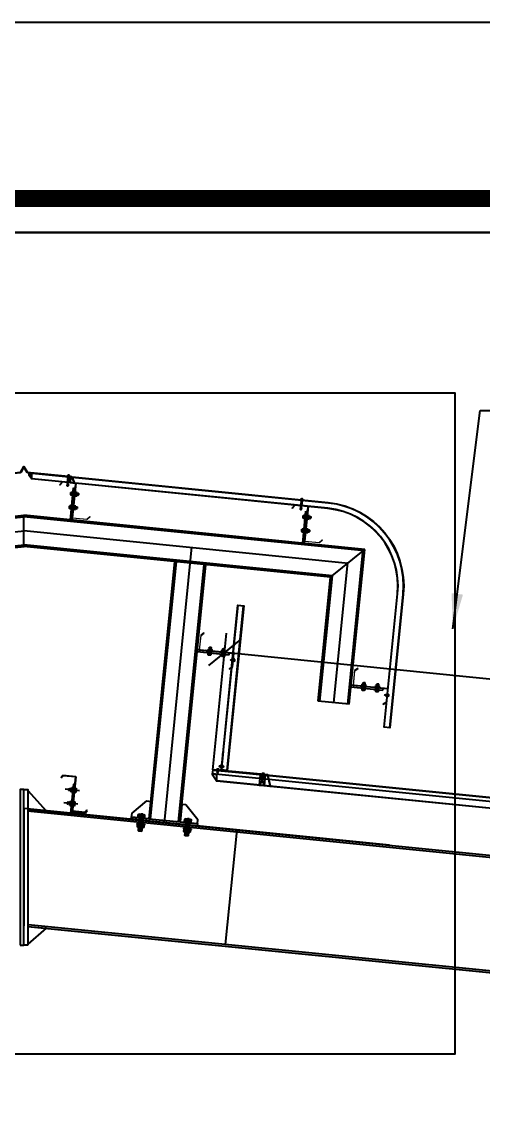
# Model space of a CAD drawing. Header units: inches. Extents: x 315041 to 662841, y -45540 to -35018.
# Drawn here: x 335252.3 to 335276, y -35688.8 to -35632.2 of the extents above; entities that cross this region are included whole.
import ezdxf

# ---------------------------------------------------------------- set-up
doc = ezdxf.new("R2010")
doc.units = ezdxf.units.IN
doc.header["$MEASUREMENT"] = 0
doc.linetypes.add('CENTER2', pattern=[28.575, 19.05, -3.175, 3.175, -3.175])
doc.linetypes.add('ketcau-1', pattern=[2, 1, 1])
for name, color, linetype in [('2', 2, 'Continuous'), ('251', 251, 'Continuous'), ('2NET-VE', 8, 'Continuous'), ('3', 3, 'Continuous'), ('5', 5, 'Continuous'), ('7', 7, 'Continuous'), ('8', 8, 'Continuous'), ('BAO KHUNG', 31, 'Continuous'), ('flashing', 6, 'Continuous'), ('GIANG', 1, 'Continuous'), ('ketcau-8', 8, 'Continuous'), ('ROOFING', 4, 'Continuous'), ('STRUCTURE', 1, 'Continuous')]:
    doc.layers.add(name, color=color, linetype=linetype)
doc.layers.add('XG', color=128, linetype='Continuous', lineweight=13)
doc.styles.add('ST1', font='times.ttf', dxfattribs={"width": 0.7})
doc.styles.add('ST1H', font='vnshxh.shx', dxfattribs={"width": 0.7})
doc.dimstyles.new('100', dxfattribs={"dimtxt": 3, "dimasz": 1.5, "dimexe": 1, "dimexo": 0, "dimgap": 1, "dimtad": 1, "dimdec": 0, "dimlfac": 100, "dimzin": 0, "dimdsep": 46, "dimtxsty": 'ST1', "dimblk": 'OBLIQUE', "dimcen": 1, "dimdle": 1, "dimclrd": 8, "dimclre": 8, "dimclrt": 3, "dimadec": 0, "dimazin": 0, "dimtfac": 1, "dimtdec": 0, "dimtix": 1, "dimtmove": 1, "dimatfit": 3, "dimfxl": 0, "dimtfill": 1, "dimtolj": 1, "dimtzin": 0, "dimlwd": -1, "dimlwe": -1, "dimarcsym": 1})
doc.dimstyles.new('3', dxfattribs={"dimtxt": 3.5, "dimasz": 1.8, "dimexe": 1, "dimexo": 0, "dimgap": 1, "dimtad": 1, "dimdec": 0, "dimlfac": 3, "dimzin": 0, "dimdsep": 46, "dimtxsty": 'ST1H', "dimblk": 'OBLIQUE', "dimcen": 1, "dimdle": 1, "dimclrd": 8, "dimclre": 8, "dimclrt": 3, "dimadec": 0, "dimazin": 0, "dimtfac": 1, "dimtdec": 0, "dimtix": 1, "dimtofl": 0, "dimtmove": 1, "dimatfit": 3, "dimfxl": 0.18, "dimtolj": 1, "dimtzin": 0, "dimlwd": -1, "dimlwe": -1, "dimarcsym": 1})

# ---------------------------------------------------------------- blocks, each defined once
blk = doc.blocks.new('A$C75D82031')
at = {"layer": '2', "color": 157, "linetype": 'Continuous'}
blk.add_lwpolyline([(0, 420), (594, 420), (594, 0), (0, 0)], close=True, dxfattribs=at)
at = {"layer": '7', "color": 147, "linetype": 'Continuous'}
blk.add_lwpolyline([(12.331, 57.61), (581.669, 57.61), (581.669, 409.19), (12.331, 409.19)], close=True, dxfattribs=at)
at = {"layer": 'BAO KHUNG', "color": 167, "linetype": 'Continuous', "const_width": 0.871}
blk.add_lwpolyline([(10.588, 9.067), (583.412, 9.067), (583.412, 410.933), (10.588, 410.933)], close=True, dxfattribs=at)
blk = doc.blocks.new('bl1')
at = {"layer": '8', "linetype": 'ketcau-1'}
for p, q in [((68, 400), (-100, 352)), ((100, 361), (-100, 304)), ((100, 313), (-100, 257)), ((-79, 226), (-79, 50)), ((79, 226), (79, 50))]:
    blk.add_line(p, q, dxfattribs=at)
for points in [[(-250, 0), (250, 0), (250, 50), (-250, 50)], [(-100, 250), (100, 250), (100, 400), (-100, 400)]]:
    blk.add_lwpolyline(points, close=True, dxfattribs=at)
blk.add_lwpolyline([(-200, 226, -0.4036469), (-79, 226, -0.3083553), (79, 226, -0.4058199), (200, 226, -2.464147)], format="xyb", dxfattribs=at)
for points in [[(-200, 226), (-200, 50), (200, 50), (200, 226)], [(145, 250), (-143, 250)]]:
    blk.add_lwpolyline(points, dxfattribs=at)
blk = doc.blocks.new('bl2')
at = {"layer": '8', "linetype": 'ketcau-1'}
for p, q in [((-79, 226), (-79, 50)), ((79, 226), (79, 50))]:
    blk.add_line(p, q, dxfattribs=at)
blk.add_lwpolyline([(-250, 0), (250, 0), (250, 50), (-250, 50)], close=True, dxfattribs=at)
blk.add_lwpolyline([(-200, 226, -0.4036469), (-79, 226, -0.3083553), (79, 226, -0.4058199), (200, 226, -2.464147)], format="xyb", dxfattribs=at)
for points in [[(-200, 226), (-200, 50), (200, 50), (200, 226)], [(145, 250), (-143, 250)]]:
    blk.add_lwpolyline(points, dxfattribs=at)
blk = doc.blocks.new('bllkm24')
at = {"layer": '251', "linetype": 'Continuous'}
h = blk.add_hatch(color=256, dxfattribs=at)
h.paths.add_polyline_path([(0.03, 0.063, -0.240581), (0.05, 0.074), (0.011, 0.074, -0.240581)])
h.paths.add_polyline_path([(-0.05, 0.074, -0.240581), (-0.03, 0.063, -0.240581), (-0.011, 0.074)])
h = blk.add_hatch(color=256, dxfattribs=at)
h.paths.add_polyline_path([(-0.035, -0.189, -0.192582), (-0.052, -0.196), (-0.017, -0.196, -0.192582)])
h.paths.add_polyline_path([(-0.017, -0.136), (-0.052, -0.136, -0.192582), (-0.035, -0.143, -0.192582)])
h.paths.add_polyline_path([(0.017, -0.136, -0.192582), (0.035, -0.143, -0.192582), (0.052, -0.136)])
h.paths.add_polyline_path([(0.035, -0.189, -0.192582), (0.017, -0.196), (0.052, -0.196, -0.192582)])
blk.add_line((0.03, 0.014), (0.03, 0.064), dxfattribs=at)
at = {"layer": '5', "linetype": 'Continuous', "ltscale": 0.2}
blk.add_line((0, 0.101), (0, -0.283), dxfattribs=at)
at = {"layer": '8', "linetype": 'Continuous'}
for p, q in [((-0.08, 0.014), (0.08, 0.014)), ((-0.08, 0.014), (-0.08, 0)), ((-0.08, 0), (0.08, 0)), ((-0.069, 0.014), (-0.069, 0.064)), ((-0.05, 0.074), (0.05, 0.074)), ((-0.04, -0.122), (-0.04, 0)), ((-0.03, 0.014), (-0.03, 0.064)), ((0.04, -0.122), (0.04, 0)), ((0.069, 0.014), (0.069, 0.064)), ((0.08, 0.014), (0.08, 0)), ((-0.08, -0.122), (0.08, -0.122)), ((-0.08, -0.122), (-0.08, -0.136)), ((-0.08, -0.136), (0.08, -0.136)), ((-0.069, -0.143), (-0.069, -0.189)), ((0.052, -0.196), (-0.052, -0.196)), ((0.049, -0.136), (-0.049, -0.136)), ((-0.04, -0.209), (-0.04, -0.196)), ((-0.032, -0.216), (-0.04, -0.209)), ((-0.035, -0.143), (-0.035, -0.189)), ((-0.035, -0.143), (-0.035, -0.189)), ((0.04, -0.205), (-0.02, -0.205)), ((-0.02, -0.205), (0.032, -0.21)), ((0.032, -0.21), (0.04, -0.205)), ((0.04, -0.217), (0.032, -0.21)), ((0.032, -0.222), (0.04, -0.217)), ((0.035, -0.143), (0.035, -0.189)), ((0.04, -0.205), (0.04, -0.196)), ((0.069, -0.143), (0.069, -0.189)), ((0.08, -0.122), (0.08, -0.136)), ((-0.04, -0.257), (-0.032, -0.252)), ((-0.032, -0.264), (-0.04, -0.257)), ((-0.032, -0.264), (0, -0.266)), ((-0.032, -0.264), (-0.032, -0.268)), ((0.032, -0.268), (-0.032, -0.268)), ((0, -0.268), (0, -0.266)), ((0, -0.266), (0, -0.268)), ((0.036, -0.262), (0.032, -0.258)), ((0.032, -0.268), (0.036, -0.262))]:
    blk.add_line(p, q, dxfattribs=at)
for points in [[(-0.032, -0.228), (-0.04, -0.221), (-0.032, -0.216), (0.032, -0.222), (0.04, -0.229), (0.032, -0.234)], [(-0.032, -0.24), (-0.04, -0.233), (-0.032, -0.228), (0.032, -0.234), (0.04, -0.241), (0.032, -0.246)], [(-0.032, -0.252), (-0.04, -0.245), (-0.032, -0.24), (0.032, -0.246), (0.04, -0.253), (0.032, -0.258)]]:
    blk.add_lwpolyline(points, close=True, dxfattribs=at)
for centre, radius, start, end in [((-0.05, 0.049), 0.0243, 35.0994, 142.2338), ((-0.01, 0.049), 0.0243, 89.2082, 144.9006), ((0.01, 0.049), 0.0243, 35.0994, 90.7918), ((0.05, 0.049), 0.0243, 37.7662, 144.9006), ((-0.052, -0.161), 0.0251, 46.3972, 133.6028), ((-0.052, -0.171), 0.0251, 226.3972, 313.6028), ((-0.017, -0.161), 0.0251, 90, 133.6028), ((-0.017, -0.171), 0.0251, 226.3972, 270), ((0.017, -0.161), 0.0251, 46.3972, 90), ((0.017, -0.171), 0.0251, 270, 313.6028), ((0.052, -0.161), 0.0251, 46.3972, 133.6028), ((0.052, -0.171), 0.0251, 226.3972, 313.6028)]:
    blk.add_arc(centre, radius, start, end, dxfattribs=at)
blk = doc.blocks.new('*U235')
at = {"layer": '2NET-VE', "ltscale": 0.5}
for p, q in [((0, 8.3), (9.5, 8.3)), ((22.9, 7.4), (22.9, 7.4)), ((0, -8.3), (9.5, -8.3)), ((22.9, -7.4), (22.9, -7.4))]:
    blk.add_line(p, q, dxfattribs=at)
at = {"layer": '7', "linetype": 'Continuous'}
for p, q in [((21.9, 6.4), (23.1, 7.7)), ((22.3, -6.4), (23.8, 6.4)), ((23.1, 7.7), (23.8, 6.4)), ((23.8, 6.4), (25.1, 7.7)), ((24.3, -6.4), (25.8, 6.4)), ((25.1, 7.7), (25.8, 6.4)), ((25.8, 6.4), (27, 7.7)), ((26.2, -6.4), (27.7, 6.4)), ((27, 7.7), (27.7, 6.4)), ((27.7, 6.4), (28.9, 7.7)), ((28.1, -6.4), (29.6, 6.4)), ((28.9, 7.7), (29.6, 6.4)), ((29.6, 6.4), (30.9, 7.7)), ((30.1, -6.4), (31.6, 6.4)), ((30.1, -6.4), (31.6, 6.4)), ((30.9, 7.7), (31.6, 6.4)), ((31.6, 6.4), (32.8, 7.7)), ((32, -6.4), (33.5, 6.4)), ((32.8, 7.7), (33.5, 6.4)), ((33.5, 6.4), (34.7, 7.7)), ((33.9, -6.4), (35.4, 6.4)), ((33.9, -6.4), (35.4, 6.4)), ((33.9, -6.4), (35.4, 6.4)), ((34.7, 7.7), (35.4, 6.4)), ((35.4, 6.4), (36.7, 7.7)), ((35.9, -6.4), (37.4, 6.4)), ((36.7, 7.7), (37.4, 6.4)), ((41.9, 6.4), (37.4, 6.4)), ((41.9, 6.4), (41.9, -6.4)), ((22.1, -6.4), (21.7, -6.4)), ((22.3, -6.4), (21.9, -6.4)), ((22.3, -6.4), (23.1, -7.7)), ((23.1, -7.7), (24.3, -6.4)), ((24.3, -6.4), (25, -7.7)), ((25, -7.7), (26.2, -6.4)), ((26.2, -6.4), (26.9, -7.7)), ((26.9, -7.7), (28.1, -6.4)), ((28.1, -6.4), (28.9, -7.7)), ((28.9, -7.7), (30.1, -6.4)), ((30.1, -6.4), (30.8, -7.7)), ((30.8, -7.7), (32, -6.4)), ((32, -6.4), (32.7, -7.7)), ((32.7, -7.7), (33.9, -6.4)), ((33.9, -6.4), (34.7, -7.7)), ((34.7, -7.7), (35.9, -6.4)), ((35.9, -6.4), (41.9, -6.4))]:
    blk.add_line(p, q, dxfattribs=at)
at = {"layer": '8', "linetype": 'Continuous'}
for p, q in [((-10.2, 8.8), (-10.2, 11.9)), ((-10.2, -11.9), (-10.2, 11.9)), ((-0.9, 14.9), (-9.3, 14.9)), ((-1.4, 8.8), (-8.9, 8.8)), ((0, 8.8), (0, 11.9)), ((0, -11.9), (0, 11.9)), ((9.5, -17.6), (9.5, 17.6)), ((9.5, 17.6), (11.4, 17.6)), ((11.4, -17.6), (11.4, 17.6)), ((11.4, 8.8), (11.4, 11.9)), ((11.4, -11.9), (11.4, 11.9)), ((12.3, 14.9), (20.7, 14.9)), ((12.8, 8.8), (20.3, 8.8)), ((21.7, 8.8), (21.7, 11.9)), ((21.7, -11.9), (21.7, 11.9)), ((-10.2, -8.8), (-10.2, -11.9)), ((-9.3, -14.9), (-0.9, -14.9)), ((-1.4, -8.8), (-8.9, -8.8)), ((0, -8.8), (0, -11.9)), ((9.5, -17.6), (11.4, -17.6)), ((11.4, -8.8), (11.4, -11.9)), ((20.7, -14.9), (12.3, -14.9)), ((12.8, -8.8), (20.3, -8.8)), ((21.7, -8.8), (21.7, -11.9))]:
    blk.add_line(p, q, dxfattribs=at)
at = {"layer": '8', "ltscale": 10}
blk.add_line((-32.8, 0), (65.5, 0), dxfattribs=at)
at = {"layer": '8', "linetype": 'Continuous'}
for centre, radius, start, end in [((-4.7, 11.9), 5.58, 146.602, 180), ((-6.1, 11.9), 4.1, 180, 228.54763), ((-6.1, 5.7), 4.1, 131.45237, 180), ((-4.1, 11.9), 4.1, 311.45237, 0), ((-4.1, 5.7), 4.1, 0, 48.54763), ((-5.6, 11.9), 5.58, 0, 33.398), ((17, 11.9), 5.58, 146.602, 180), ((15.5, 11.9), 4.1, 180, 228.54763), ((15.5, 5.7), 4.1, 131.45237, 180), ((17.6, 11.9), 4.1, 311.45237, 0), ((17.6, 5.7), 4.1, 0, 48.54763), ((16.1, 11.9), 5.58, 0, 33.398), ((-6.1, -5.7), 4.1, 180, 228.54763), ((-6.1, -11.9), 4.1, 131.45237, 180), ((-4.7, -11.9), 5.58, 180, 213.398), ((-4.1, -5.7), 4.1, 311.45237, 0), ((-4.1, -11.9), 4.1, 0, 48.54763), ((-5.6, -11.9), 5.58, 326.602, 0), ((15.5, -5.7), 4.1, 180, 228.54763), ((15.5, -11.9), 4.1, 131.45237, 180), ((17, -11.9), 5.58, 180, 213.398), ((17.6, -5.7), 4.1, 311.45237, 0), ((17.6, -11.9), 4.1, 0, 48.54763), ((16.1, -11.9), 5.58, 326.602, 0)]:
    blk.add_arc(centre, radius, start, end, dxfattribs=at)
blk = doc.blocks.new('*U234')
at = {"layer": '2NET-VE', "ltscale": 0.5}
for p, q in [((0, 8.3), (9.5, 8.3)), ((22.9, 7.4), (22.9, 7.4)), ((0, -8.3), (9.5, -8.3)), ((22.9, -7.4), (22.9, -7.4))]:
    blk.add_line(p, q, dxfattribs=at)
at = {"layer": '7', "linetype": 'Continuous'}
for p, q in [((21.9, 6.4), (23.1, 7.7)), ((22.3, -6.4), (23.8, 6.4)), ((23.1, 7.7), (23.8, 6.4)), ((23.8, 6.4), (25.1, 7.7)), ((24.3, -6.4), (25.8, 6.4)), ((25.1, 7.7), (25.8, 6.4)), ((25.8, 6.4), (27, 7.7)), ((26.2, -6.4), (27.7, 6.4)), ((27, 7.7), (27.7, 6.4)), ((27.7, 6.4), (28.9, 7.7)), ((28.1, -6.4), (29.6, 6.4)), ((28.9, 7.7), (29.6, 6.4)), ((29.6, 6.4), (30.9, 7.7)), ((30.1, -6.4), (31.6, 6.4)), ((30.1, -6.4), (31.6, 6.4)), ((30.9, 7.7), (31.6, 6.4)), ((31.6, 6.4), (32.8, 7.7)), ((32, -6.4), (33.5, 6.4)), ((32.8, 7.7), (33.5, 6.4)), ((33.5, 6.4), (34.7, 7.7)), ((33.9, -6.4), (35.4, 6.4)), ((33.9, -6.4), (35.4, 6.4)), ((33.9, -6.4), (35.4, 6.4)), ((34.7, 7.7), (35.4, 6.4)), ((35.4, 6.4), (36.7, 7.7)), ((35.9, -6.4), (37.4, 6.4)), ((36.7, 7.7), (37.4, 6.4)), ((41.9, 6.4), (37.4, 6.4)), ((41.9, 6.4), (41.9, -6.4)), ((22.1, -6.4), (21.7, -6.4)), ((22.3, -6.4), (21.9, -6.4)), ((22.3, -6.4), (23.1, -7.7)), ((23.1, -7.7), (24.3, -6.4)), ((24.3, -6.4), (25, -7.7)), ((25, -7.7), (26.2, -6.4)), ((26.2, -6.4), (26.9, -7.7)), ((26.9, -7.7), (28.1, -6.4)), ((28.1, -6.4), (28.9, -7.7)), ((28.9, -7.7), (30.1, -6.4)), ((30.1, -6.4), (30.8, -7.7)), ((30.8, -7.7), (32, -6.4)), ((32, -6.4), (32.7, -7.7)), ((32.7, -7.7), (33.9, -6.4)), ((33.9, -6.4), (34.7, -7.7)), ((34.7, -7.7), (35.9, -6.4)), ((35.9, -6.4), (41.9, -6.4))]:
    blk.add_line(p, q, dxfattribs=at)
at = {"layer": '8', "linetype": 'Continuous'}
for p, q in [((-10.2, 8.8), (-10.2, 11.9)), ((-10.2, -11.9), (-10.2, 11.9)), ((-0.9, 14.9), (-9.3, 14.9)), ((-1.4, 8.8), (-8.9, 8.8)), ((0, 8.8), (0, 11.9)), ((0, -11.9), (0, 11.9)), ((9.5, -17.6), (9.5, 17.6)), ((9.5, 17.6), (11.4, 17.6)), ((11.4, -17.6), (11.4, 17.6)), ((11.4, 8.8), (11.4, 11.9)), ((11.4, -11.9), (11.4, 11.9)), ((12.3, 14.9), (20.7, 14.9)), ((12.8, 8.8), (20.3, 8.8)), ((21.7, 8.8), (21.7, 11.9)), ((21.7, -11.9), (21.7, 11.9)), ((-10.2, -8.8), (-10.2, -11.9)), ((-9.3, -14.9), (-0.9, -14.9)), ((-1.4, -8.8), (-8.9, -8.8)), ((0, -8.8), (0, -11.9)), ((9.5, -17.6), (11.4, -17.6)), ((11.4, -8.8), (11.4, -11.9)), ((20.7, -14.9), (12.3, -14.9)), ((12.8, -8.8), (20.3, -8.8)), ((21.7, -8.8), (21.7, -11.9))]:
    blk.add_line(p, q, dxfattribs=at)
at = {"layer": '8', "ltscale": 10}
blk.add_line((-32.8, 0), (65.5, 0), dxfattribs=at)
at = {"layer": '8', "linetype": 'Continuous'}
for centre, radius, start, end in [((-4.7, 11.9), 5.58, 146.602, 180), ((-6.1, 11.9), 4.1, 180, 228.54763), ((-6.1, 5.7), 4.1, 131.45237, 180), ((-4.1, 11.9), 4.1, 311.45237, 0), ((-4.1, 5.7), 4.1, 0, 48.54763), ((-5.6, 11.9), 5.58, 0, 33.398), ((17, 11.9), 5.58, 146.602, 180), ((15.5, 11.9), 4.1, 180, 228.54763), ((15.5, 5.7), 4.1, 131.45237, 180), ((17.6, 11.9), 4.1, 311.45237, 0), ((17.6, 5.7), 4.1, 0, 48.54763), ((16.1, 11.9), 5.58, 0, 33.398), ((-6.1, -5.7), 4.1, 180, 228.54763), ((-6.1, -11.9), 4.1, 131.45237, 180), ((-4.7, -11.9), 5.58, 180, 213.398), ((-4.1, -5.7), 4.1, 311.45237, 0), ((-4.1, -11.9), 4.1, 0, 48.54763), ((-5.6, -11.9), 5.58, 326.602, 0), ((15.5, -5.7), 4.1, 180, 228.54763), ((15.5, -11.9), 4.1, 131.45237, 180), ((17, -11.9), 5.58, 180, 213.398), ((17.6, -5.7), 4.1, 311.45237, 0), ((17.6, -11.9), 4.1, 0, 48.54763), ((16.1, -11.9), 5.58, 326.602, 0)]:
    blk.add_arc(centre, radius, start, end, dxfattribs=at)
blk = doc.blocks.new('XM150')
at = {"layer": '2', "ltscale": 0.015}
for p, q in [((68.9, 180), (0.9, 180)), ((0.9, 1.1), (0.9, 180)), ((2, 178.9), (2, 0)), ((2, 178.9), (68.3, 178.9)), ((75.4, 166.5), (68.3, 178.9)), ((68.9, 180), (76.4, 167)), ((76.4, 167), (75.4, 166.5)), ((-73.5, 13), (-72.5, 13.5)), ((-66, 0), (-73.5, 13)), ((-72.5, 13.5), (-65.4, 1.1)), ((2, 0), (-66, 0)), ((-65.4, 1.1), (0.9, 1.1))]:
    blk.add_line(p, q, dxfattribs=at)
at = {"layer": '5'}
blk.add_lwpolyline([(8, -10), (8, 140), (2, 140), (2, -10), (8, -10)], close=True, dxfattribs=at)
at = {"layer": 'GIANG', "xscale": 0.7499999999999999, "yscale": 0.7499999999999999, "zscale": 0.7499999999999999}
for name, p in [('*U235', (0.9, 110)), ('*U234', (0.9, 40))]:
    blk.add_blockref(name, p, dxfattribs=at)
blk = doc.blocks.new('vit 5')
at = {"layer": 'STRUCTURE', "color": 1, "linetype": 'Continuous'}
for p, q in [((-23619.1, 33070.9), (-23617.7, 33071.3)), ((-23619.1, 33070.8), (-23619.1, 33070.9)), ((-23619.1, 33070.9), (-23615.1, 33070.9)), ((-23615.1, 33070.8), (-23619.1, 33070.8)), ((-23615.1, 33070.4), (-23619, 33070.4)), ((-23618.7, 33071.6), (-23615.5, 33071.6)), ((-23618.7, 33071.3), (-23617.9, 33071.3)), ((-23618.1, 33071.6), (-23618.1, 33072.5)), ((-23618.1, 33071.6), (-23618, 33072.3)), ((-23618, 33072.6), (-23616.1, 33072.6)), ((-23618, 33070.1), (-23616.2, 33070.4)), ((-23618, 33069.6), (-23616.2, 33069.9)), ((-23618, 33069.1), (-23616.2, 33069.4)), ((-23618, 33068.6), (-23616.2, 33068.9)), ((-23618, 33064.9), (-23616.2, 33065.2)), ((-23618, 33064.4), (-23616.2, 33064.7)), ((-23618, 33063.9), (-23616.2, 33064.2)), ((-23618, 33063.4), (-23616.2, 33063.7)), ((-23618, 33062.9), (-23616.2, 33063.2)), ((-23618, 33062.4), (-23616.2, 33062.7)), ((-23618, 33061.9), (-23616.2, 33062.2)), ((-23618, 33061.5), (-23616.2, 33061.7)), ((-23618, 33061), (-23616.2, 33061.2)), ((-23618, 33060.5), (-23616.2, 33060.7)), ((-23618, 33060), (-23616.2, 33060.3)), ((-23618, 33059.5), (-23616.2, 33059.8)), ((-23618, 33059), (-23616.2, 33059.3)), ((-23618, 33058.5), (-23616.2, 33058.8)), ((-23618, 33058), (-23616.2, 33058.3)), ((-23618, 33057.5), (-23616.2, 33057.8)), ((-23617.9, 33071.3), (-23616.3, 33071.3)), ((-23617.7, 33071.3), (-23616.4, 33071.3)), ((-23617.7, 33071.3), (-23617.7, 33071.3)), ((-23617.7, 33070.3), (-23617.7, 33070.4)), ((-23617.7, 33070), (-23617.7, 33069.8)), ((-23617.7, 33069.5), (-23617.7, 33069.3)), ((-23617.7, 33069), (-23617.7, 33068.9)), ((-23617.7, 33068.5), (-23617.7, 33065.3)), ((-23617.7, 33065.3), (-23617.7, 33065.1)), ((-23617.7, 33064.8), (-23617.7, 33064.6)), ((-23617.7, 33064.3), (-23617.7, 33064.1)), ((-23617.7, 33063.8), (-23617.7, 33063.6)), ((-23617.7, 33063.3), (-23617.7, 33063.1)), ((-23617.7, 33062.8), (-23617.7, 33062.6)), ((-23617.7, 33062.3), (-23617.7, 33062.2)), ((-23617.7, 33061.8), (-23617.7, 33061.7)), ((-23617.7, 33061.4), (-23617.7, 33061.2)), ((-23617.7, 33060.9), (-23617.7, 33060.7)), ((-23617.7, 33060.4), (-23617.7, 33060.2)), ((-23617.7, 33059.9), (-23617.7, 33059.7)), ((-23617.7, 33059.4), (-23617.7, 33059.2)), ((-23617.7, 33058.9), (-23617.7, 33058.7)), ((-23617.7, 33058.4), (-23617.7, 33058.2)), ((-23617.7, 33057.9), (-23617.7, 33057.7)), ((-23617.6, 33067.6), (-23617.6, 33066.6)), ((-23617.1, 33072.3), (-23617.1, 33071.6)), ((-23617.1, 33067.6), (-23617.1, 33066.6)), ((-23617, 33071.6), (-23616.9, 33072.3)), ((-23616.8, 33067.6), (-23616.8, 33066.6)), ((-23616.4, 33071.3), (-23615.1, 33070.9)), ((-23616.4, 33071.3), (-23616.4, 33071.3)), ((-23616.4, 33070.2), (-23616.4, 33070)), ((-23616.4, 33069.7), (-23616.4, 33069.5)), ((-23616.4, 33069.2), (-23616.4, 33069)), ((-23616.4, 33068.7), (-23616.4, 33065.5)), ((-23616.4, 33065.5), (-23616.4, 33065.3)), ((-23616.4, 33065), (-23616.4, 33064.8)), ((-23616.4, 33064.5), (-23616.4, 33064.3)), ((-23616.4, 33064), (-23616.4, 33063.8)), ((-23616.4, 33063.5), (-23616.4, 33063.3)), ((-23616.4, 33063), (-23616.4, 33062.8)), ((-23616.4, 33062.5), (-23616.4, 33062.3)), ((-23616.4, 33062), (-23616.4, 33061.8)), ((-23616.4, 33061.5), (-23616.4, 33061.4)), ((-23616.4, 33061), (-23616.4, 33060.9)), ((-23616.4, 33060.6), (-23616.4, 33060.4)), ((-23616.4, 33060.1), (-23616.4, 33059.9)), ((-23616.4, 33059.6), (-23616.4, 33059.4)), ((-23616.4, 33059.1), (-23616.4, 33058.9)), ((-23616.4, 33058.6), (-23616.4, 33058.4)), ((-23616.4, 33058.1), (-23616.4, 33057.9)), ((-23616.3, 33071.3), (-23615.5, 33071.3)), ((-23616.1, 33072.3), (-23616, 33071.6)), ((-23616, 33071.6), (-23616, 33072.5)), ((-23615.1, 33070.9), (-23615.1, 33070.8)), ((-23618, 33057.1), (-23616.7, 33057.3)), ((-23617.7, 33057), (-23616.8, 33057.2)), ((-23617.7, 33054.4), (-23617.6, 33054.6)), ((-23616.6, 33054.7), (-23616.4, 33057.5)), ((-23616.4, 33057.4), (-23616.2, 33057.4))]:
    blk.add_line(p, q, dxfattribs=at)
for points in [[(-23618, 33070.1), (-23617.7, 33070.3), (-23617.1, 33070.4)], [(-23616.2, 33070.4), (-23616.2, 33070.4), (-23616.4, 33070.2), (-23617.7, 33070), (-23618, 33070.1)], [(-23618, 33069.6), (-23617.7, 33069.8), (-23616.4, 33070), (-23616.2, 33069.9), (-23616.4, 33069.7), (-23617.7, 33069.5), (-23618, 33069.6)], [(-23618, 33069.1), (-23617.7, 33069.3), (-23616.4, 33069.5), (-23616.2, 33069.4), (-23616.4, 33069.2), (-23617.7, 33069), (-23618, 33069.1)], [(-23618, 33068.6), (-23617.7, 33068.9), (-23616.4, 33069), (-23616.2, 33068.9), (-23616.4, 33068.7), (-23617.7, 33068.5), (-23618, 33068.6)], [(-23618, 33064.9), (-23617.7, 33065.1), (-23616.4, 33065.3), (-23616.2, 33065.2), (-23616.4, 33065), (-23617.7, 33064.8), (-23618, 33064.9)], [(-23618, 33064.4), (-23617.7, 33064.6), (-23616.4, 33064.8), (-23616.2, 33064.7), (-23616.4, 33064.5), (-23617.7, 33064.3), (-23618, 33064.4)], [(-23618, 33063.9), (-23617.7, 33064.1), (-23616.4, 33064.3), (-23616.2, 33064.2), (-23616.4, 33064), (-23617.7, 33063.8), (-23618, 33063.9)], [(-23618, 33063.4), (-23617.7, 33063.6), (-23616.4, 33063.8), (-23616.2, 33063.7), (-23616.4, 33063.5), (-23617.7, 33063.3), (-23618, 33063.4)], [(-23618, 33062.9), (-23617.7, 33063.1), (-23616.4, 33063.3), (-23616.2, 33063.2), (-23616.4, 33063), (-23617.7, 33062.8), (-23618, 33062.9)], [(-23618, 33062.4), (-23617.7, 33062.6), (-23616.4, 33062.8), (-23616.2, 33062.7), (-23616.4, 33062.5), (-23617.7, 33062.3), (-23618, 33062.4)], [(-23618, 33061.9), (-23617.7, 33062.2), (-23616.4, 33062.3), (-23616.2, 33062.2), (-23616.4, 33062), (-23617.7, 33061.8), (-23618, 33061.9)], [(-23618, 33061.5), (-23617.7, 33061.7), (-23616.4, 33061.8), (-23616.2, 33061.7), (-23616.4, 33061.5), (-23617.7, 33061.3), (-23618, 33061.5)], [(-23618, 33061), (-23617.7, 33061.2), (-23616.4, 33061.4), (-23616.2, 33061.2), (-23616.4, 33061), (-23617.7, 33060.9), (-23618, 33061)], [(-23618, 33060.5), (-23617.7, 33060.7), (-23616.4, 33060.9), (-23616.2, 33060.7), (-23616.4, 33060.6), (-23617.7, 33060.4), (-23618, 33060.5)], [(-23618, 33060), (-23617.7, 33060.2), (-23616.4, 33060.4), (-23616.2, 33060.3), (-23616.4, 33060.1), (-23617.7, 33059.9), (-23618, 33060)], [(-23618, 33059.5), (-23617.7, 33059.7), (-23616.4, 33059.9), (-23616.2, 33059.8), (-23616.4, 33059.6), (-23617.7, 33059.4), (-23618, 33059.5)], [(-23618, 33059), (-23617.7, 33059.2), (-23616.4, 33059.4), (-23616.2, 33059.3), (-23616.4, 33059.1), (-23617.7, 33058.9), (-23618, 33059)], [(-23618, 33058.5), (-23617.7, 33058.7), (-23616.4, 33058.9), (-23616.2, 33058.8), (-23616.4, 33058.6), (-23617.7, 33058.4), (-23618, 33058.5)], [(-23618, 33058), (-23617.7, 33058.2), (-23616.4, 33058.4), (-23616.2, 33058.3), (-23616.4, 33058.1), (-23617.7, 33057.9), (-23618, 33058)], [(-23618, 33057.5), (-23617.7, 33057.7), (-23616.4, 33057.9), (-23616.2, 33057.8), (-23616.4, 33057.6), (-23617.7, 33057.4), (-23618, 33057.5)], [(-23617.4, 33066.6), (-23617.4, 33067.6)], [(-23617, 33066.6), (-23617, 33067.6)], [(-23616.6, 33066.6), (-23616.6, 33067.6)], [(-23616.4, 33057.9), (-23616.4, 33058)], [(-23618, 33057.1), (-23617.7, 33057.3), (-23616.6, 33057.5)], [(-23617.7, 33057), (-23617.7, 33057), (-23618, 33057.1)], [(-23617.7, 33057), (-23617.7, 33054.4), (-23617.1, 33053.8)], [(-23617.3, 33054.6), (-23617, 33053.8), (-23616.4, 33054.3), (-23616.4, 33057.6)], [(-23617, 33053.8), (-23616.7, 33054.4)], [(-23616.4, 33057.5), (-23616.4, 33057.5), (-23616.2, 33057.4), (-23616.4, 33057.2)]]:
    blk.add_lwpolyline(points, dxfattribs=at)
for centre, major_axis, ratio, start_param, end_param in [((-23620.2, 33070.4), (-0.822, 0.822), 1, 3.915086, 4.236522), ((-23618.6, 33071.4), (0.0956, 0.0956), 1, 0.954633, 3.757756), ((-23618, 33072.5), (-0.0943, 0.0943), 1, -0.785398, 0.785398), ((-23617.6, 33071.8), (0.508, 0.508), 1, 0.131933, 1.438864), ((-23617.5, 33067.6), (0.0589, 0.0589), 1, 5.497786, 8.639379), ((-23617.5, 33066.6), (0.0589, 0.0589), 1, 2.356194, 5.497786), ((-23617.1, 33067.6), (0.0589, 0.0589), 1, 5.497786, 8.639379), ((-23617.1, 33066.6), (0.0589, 0.0589), 1, 2.356194, 5.497786), ((-23616.5, 33071.8), (0.508, 0.508), 1, 0.131933, 1.438864), ((-23616.7, 33067.6), (0.0589, 0.0589), 1, 5.497786, 8.639379), ((-23616.7, 33066.6), (0.0589, 0.0589), 1, 2.356194, 5.497786), ((-23616.1, 33072.5), (-0.0943, 0.0943), 1, 3.926991, 5.497787), ((-23615.5, 33071.4), (-0.1, 0.1), 1, 2.701137, 5.152845), ((-23613.9, 33070.4), (-1.15, 0.17), 0.90746, -0.177273, 0.177273), ((-23617.4, 33054.5), (-0.076, 0.152), 0.752568, -1.468408, 0.606812), ((-23617, 33053.8), (0.0625, 0.0625), 1, 3.247504, 4.281237), ((-23617.2, 33057.5), (0.363, 0.363), 1, 4.808661, 5.407478), ((-23617.2, 33054.7), (0.416, 0.416), 1, 4.859665, 5.449971), ((-23616.5, 33057.4), (0.0836, 0.0836), 1, 5.766736, 8.502032)]:
    blk.add_ellipse(centre, major_axis=major_axis, ratio=ratio, start_param=start_param, end_param=end_param, dxfattribs=at)
blk = doc.blocks.new('Short_Self_drilling')
at = {"layer": 'STRUCTURE', "color": 1, "linetype": 'Continuous'}
for p, q in [((6.4, 1.7), (-6.4, 1.7)), ((5.1, 3.8), (-5.1, 3.8)), ((-2.6, 2.9), (-5.1, 2.9)), ((-3.4, 3.8), (-3.4, 6.8)), ((3, 7.2), (-3, 7.2)), ((2.6, 2.9), (-2.6, 2.9)), ((-2.1, 2.8), (-2.1, 2.9)), ((6.3, 0), (0, 0)), ((2.2, 2.8), (2.2, 2.9)), ((2.2, -0.5), (2.2, 0)), ((5.1, 2.9), (2.6, 2.9)), ((3.4, 3.8), (3.4, 6.8)), ((3, -1.2), (-2.7, -0.2)), ((3, -2.7), (-2.7, -1.8)), ((3, -4.2), (-2.7, -3.3)), ((3, -5.8), (-2.7, -4.8)), ((3, -7.3), (-2.7, -6.3)), ((-1.9, -8), (-2.7, -7.9)), ((-2.1, -1.4), (-2.1, -0.9)), ((-2.1, -2.9), (-2.1, -2.4)), ((-2.1, -4.4), (-2.1, -3.9)), ((-2.1, -6), (-2.1, -5.4)), ((-2.1, -7.5), (-2.1, -7)), ((-2.1, -12.3), (-2.1, -8.5)), ((3, -8.8), (-1.1, -8.1)), ((2.1, -12.3), (2.1, -9.1)), ((2.2, -2), (2.2, -1.5)), ((2.2, -3.6), (2.2, -3)), ((2.2, -5.1), (2.2, -4.6)), ((2.2, -6.6), (2.2, -6.1)), ((2.2, -8.1), (2.2, -7.6))]:
    blk.add_line(p, q, dxfattribs=at)
blk.add_lwpolyline([(6.4, 1.3), (6.4, 1.7), (2.1, 2.8), (-2.1, 2.8), (-6.4, 1.7), (-6.4, 1.3)], close=True, dxfattribs=at)
for points in [[(-6.4, 1.3, -0.088869), (-6.3, 0), (0, 0)], [(-0.1, 3.8), (-0.3, 6.2, 0.338878), (-3.1, 6.2), (-3.3, 3.8)], [(3.3, 3.8), (3.1, 6.2, 0.338878), (0.3, 6.2), (0.1, 3.8)], [(2.1, -12.3), (0.2, -14.2, -0.333596), (-0.2, -14.2), (-2.1, -12.3)], [(-0.1, -14), (-1, -12.2, -0.148657), (-1.4, -11.2), (-2, -7.7, -0.815006), (-1.2, -7.8, 0.150833), (-0.8, -8.7)], [(2.1, -12.3), (1.7, -11.7, 0.52242), (0.9, -11.7), (-0.2, -14.2)]]:
    blk.add_lwpolyline(points, format="xyb", dxfattribs=at)
for points in [[(3, -1.2), (2.2, -1.5), (-2.1, -0.8), (-2.7, -0.2), (-2.4, 0)], [(3, -2.7), (2.2, -3), (-2.1, -2.4), (-2.7, -1.8), (-2.1, -1.4), (2.2, -2), (3, -2.7)], [(3, -4.2), (2.2, -4.6), (-2.1, -3.9), (-2.7, -3.3), (-2.1, -2.9), (2.2, -3.6), (3, -4.2)], [(3, -5.8), (2.2, -6.1), (-2.1, -5.4), (-2.7, -4.8), (-2.1, -4.4), (2.2, -5.1), (3, -5.8)], [(3, -7.3), (2.2, -7.6), (-2.1, -7), (-2.7, -6.3), (-2.1, -6), (2.2, -6.6), (3, -7.3)], [(-1.8, -8.5), (-2.1, -8.5), (-2.7, -7.9), (-2.1, -7.5), (-1.8, -7.5)], [(-1.3, -7.6), (2.2, -8.1), (3, -8.8)], [(-1.2, 0), (2.2, -0.5), (3, -1.2)], [(3, -8.8), (2.2, -9.1), (-0.8, -8.7)]]:
    blk.add_lwpolyline(points, dxfattribs=at)
for centre, radius, start, end in [((-5, 3.3), 0.455, 109.79487, 250.26739), ((-3, 6.8), 0.429, 90.03113, 180.03113), ((3, 6.8), 0.429, 0.03113, 90.03113), ((5.1, 3.3), 0.435, 279.72757, 80.33469), ((10, 0.2), 3.74, 162.29632, 182.61031)]:
    blk.add_arc(centre, radius, start, end, dxfattribs=at)
blk = doc.blocks.new('_Oblique')
at = {"color": 0, "linetype": 'ByBlock', "lineweight": -2}
blk.add_line((-0.5, -0.5), (0.5, 0.5), dxfattribs=at)
blk = doc.blocks.new('*D349')
at = {"color": 8, "linetype": 'Continuous', "transparency": 16777216}
for p, q in [((335262.146, -35670.663), (335262.849, -35663.639)), ((335383.146, -35676.672), (335261.754, -35664.534)), ((335381.548, -35682.602), (335382.251, -35675.577))]:
    blk.add_line(p, q, dxfattribs=at)
at = {"layer": 'Defpoints', "color": 0, "transparency": 16777216}
for p in [(335262.749, -35664.634), (335262.146, -35670.663), (335381.548, -35682.602)]:
    blk.add_point(p, dxfattribs=at)
at = {"color": 8, "transparency": 16777216, "xscale": 1.5, "yscale": 1.5, "zscale": 1.5}
for p, rotation in [((335262.749, -35664.634), 174.2902316971544), ((335382.151, -35676.572), 354.2902316971544)]:
    blk.add_blockref('_Oblique', p, dxfattribs=dict(at, rotation=rotation))
at = {"color": 3, "transparency": 16777216, "insert": (335322.701, -35668.09), "char_height": 3, "attachment_point": 5, "rotation": 354.2902, "style": 'ST1', "bg_fill": 3, "box_fill_scale": 1.25, "bg_fill_color": 256, "bg_fill_true_color": 13158600, "bg_fill_transparency": 1019152}
blk.add_mtext('\\A1;12000', dxfattribs=at)

msp = doc.modelspace()

# ---------------------------------------------------------------- hatches: boundary and pattern name
h = msp.add_hatch()
h.set_pattern_fill('HONEY', color=8, scale=0.15, angle=-0.87877, style=0)
h.set_pattern_definition([(180.87877464, (344985.409683, -34388.333957), (-0.028370732385, 0.015804715804), [0.01875, -0.0375]), (60.87877464, (344985.409683, -34388.333957), (0.027872651578, 0.016667417068), [0.01875, -0.0375]), (120.87877464, (344985.409683, -34388.333957), (-0.000498080807, 0.03247213287), [-0.0375, 0.01875])])
h.paths.add_polyline_path([(335254.8355, -35655.6164), (335254.6866, -35655.6023), (335254.6599, -35655.881), (335254.8088, -35655.8952)])

# ---------------------------------------------------------------- linework, layer by layer
at = {"color": 8}
for p, q in [((335254.8355, -35655.6164), (335254.8088, -35655.8952)), ((335264.8548, -35670.9426), (335264.5261, -35671.4424)), ((335264.8021, -35671.47), (335264.5788, -35670.915))]:
    msp.add_line(p, q, dxfattribs=at)
for points in [[(334967.7734, -35643.0427), (335537.1113, -35643.0427), (335537.1113, -35994.6225), (334967.7734, -35994.6225)], [(335254.8355, -35655.6164), (335254.6866, -35655.6023), (335254.6599, -35655.881), (335254.8088, -35655.8952)], [(335264.8548, -35670.9426), (335264.5788, -35670.915), (335264.5261, -35671.4424), (335264.8021, -35671.47)]]:
    msp.add_lwpolyline(points, close=True, dxfattribs=at)
at = {"color": 132, "true_color": 0x26d9d9, "const_width": 0.03}
for points in [[(335254.8355, -35655.6164), (335254.8088, -35655.8952)], [(335264.8548, -35670.9426), (335264.8021, -35671.47)]]:
    msp.add_lwpolyline(points, dxfattribs=at)
at = {"color": 1}
msp.add_lwpolyline([(335262.5965, -35670.3505), (335262.5627, -35670.6883), (335262.2113, -35670.6532), (335262.2098, -35670.6681), (335262.5761, -35670.7047), (335262.6114, -35670.352)], close=True, dxfattribs=at)
at = {"layer": '2', "color": 9}
for p, q in [((335234.9272, -35659.3298), (335252.4399, -35657.5785)), ((335252.4399, -35659.086), (335252.4399, -35657.5785)), ((335269.9525, -35659.3298), (335252.4399, -35657.5785)), ((335252.4399, -35659.086), (335252.4399, -35657.5785)), ((335234.9352, -35659.4094), (335252.4478, -35657.6581)), ((335269.9446, -35659.4094), (335252.4319, -35657.6581)), ((335235.7531, -35660.0512), (335252.4449, -35658.382)), ((335269.1267, -35660.0512), (335252.4349, -35658.382)), ((335236.5909, -35660.691), (335252.4419, -35659.1059)), ((335236.6785, -35660.7626), (335252.4498, -35659.1855)), ((335268.2013, -35660.7626), (335252.4299, -35659.1855)), ((335268.2888, -35660.691), (335252.4379, -35659.1059)), ((335259.6539, -35673.3747), (335261.0718, -35659.1954)), ((335268.2013, -35660.7626), (335269.9525, -35659.3298)), ((335269.0769, -35667.2821), (335269.8729, -35659.3218)), ((335269.1565, -35667.2901), (335269.9525, -35659.3298)), ((335258.8698, -35673.1757), (335260.1912, -35659.9616)), ((335258.9494, -35673.1837), (335260.2708, -35659.9696)), ((335260.3823, -35673.327), (335261.7037, -35660.1129)), ((335260.4619, -35673.3349), (335261.7833, -35660.1208)), ((335268.3605, -35667.2105), (335269.0819, -35659.9964)), ((335267.5644, -35667.1309), (335268.2013, -35660.7626)), ((335267.6441, -35667.1388), (335268.2888, -35660.691)), ((335269.1565, -35667.2901), (335267.5644, -35667.1309)), ((335252.6399, -35671.7233), (335253.5806, -35672.7662)), ((335271.225, -35674.5318), (335252.4399, -35672.6533)), ((335252.4399, -35672.6533), (335252.4399, -35678.6832)), ((335252.6299, -35672.7728), (335382.0703, -35685.7169)), ((335252.6399, -35672.6733), (335382.1903, -35685.6284)), ((335263.3729, -35673.7466), (335262.7838, -35679.6372)), ((335252.6399, -35678.7032), (335342.3809, -35687.6773)), ((335252.6498, -35678.6037), (335342.3908, -35687.5778))]:
    msp.add_line(p, q, dxfattribs=at)
for points in [[(335252.2399, -35679.6683), (335252.4399, -35679.6683), (335252.4399, -35671.6683), (335252.2399, -35671.6683)], [(335252.6399, -35679.6683), (335252.4399, -35679.6683), (335252.4399, -35671.6683), (335252.6399, -35671.6683)], [(335258.7604, -35672.2603), (335258.9594, -35672.2802), (335258.8698, -35673.1757), (335257.9743, -35673.0862), (335257.9942, -35672.8872)], [(335260.7504, -35672.4593), (335260.5514, -35672.4394), (335260.4619, -35673.3349), (335261.3574, -35673.4245), (335261.3773, -35673.2255)], [(335257.9743, -35673.0862), (335261.3574, -35673.4245), (335261.3455, -35673.5439), (335257.9623, -35673.2056)]]:
    msp.add_lwpolyline(points, close=True, dxfattribs=at)
for points in [[(335252.6399, -35671.7233), (335252.6399, -35672.6733), (335253.5806, -35672.7662)], [(335252.6415, -35678.7034), (335253.5867, -35678.7979), (335252.6399, -35679.6183)]]:
    msp.add_lwpolyline(points, dxfattribs=at)
at = {"layer": '3'}
for points in [[(335252.6899, -35655.3925), (335268.0819, -35656.9317, -0.4142128), (335271.9327, -35661.6382), (335271.2461, -35668.504), (335270.9476, -35668.4742), (335271.6341, -35661.6084, 0.4142128), (335268.052, -35657.2302), (335252.8403, -35655.7091)], [(335271.2361, -35668.503), (335271.9227, -35661.6373, 0.4142128), (335268.0809, -35656.9417), (335252.6899, -35655.4026)], [(335270.9575, -35668.4752), (335271.6441, -35661.6094, 0.4142128), (335268.053, -35657.2203), (335252.8324, -35655.6982)]]:
    msp.add_lwpolyline(points, format="xyb", dxfattribs=at)
for points in [[(335262.8868, -35670.6956), (335262.5883, -35670.6657), (335263.435, -35662.198), (335263.7335, -35662.2278), (335262.8868, -35670.6956)], [(335262.5982, -35670.6667), (335263.445, -35662.199)], [(335262.8768, -35670.6946), (335263.7236, -35662.2269)]]:
    msp.add_lwpolyline(points, dxfattribs=at)
at = {"layer": '5', "linetype": 'CENTER2', "ltscale": 0.1}
for p, q in [((335255.2919, -35656.507), (335254.8004, -35656.4578)), ((335255.222, -35657.2035), (335254.7308, -35657.1544)), ((335267.2323, -35657.701), (335266.7409, -35657.6519)), ((335267.1624, -35658.3975), (335266.6712, -35658.3484)), ((335262.0172, -35664.3139), (335261.9681, -35664.8051)), ((335262.7138, -35664.3834), (335262.6646, -35664.8748)), ((335269.9258, -35666.1299), (335269.8766, -35666.6211)), ((335270.6223, -35666.1993), (335270.5732, -35666.6907))]:
    msp.add_line(p, q, dxfattribs=at)
at = {"layer": '8', "ltscale": 15}
for p, q in [((335254.828, -35657.8173), (335254.9922, -35656.1755)), ((335255.0718, -35656.1835), (335254.9076, -35657.8253)), ((335254.9922, -35656.1755), (335255.0718, -35656.1835)), ((335266.7684, -35659.0114), (335266.9326, -35657.3695)), ((335267.0122, -35657.3775), (335266.848, -35659.0193)), ((335266.9326, -35657.3695), (335267.0122, -35657.3775)), ((335254.9076, -35657.8253), (335254.828, -35657.8173)), ((335266.848, -35659.0193), (335266.7684, -35659.0114)), ((335261.3455, -35664.499), (335261.3375, -35664.5786)), ((335261.3375, -35664.5786), (335262.9793, -35664.7428)), ((335262.9873, -35664.6632), (335261.3455, -35664.499)), ((335262.9793, -35664.7428), (335262.9873, -35664.6632)), ((335269.254, -35666.3149), (335269.2461, -35666.3945)), ((335269.2461, -35666.3945), (335270.8879, -35666.5587)), ((335270.8958, -35666.4791), (335269.254, -35666.3149)), ((335270.8879, -35666.5587), (335270.8958, -35666.4791))]:
    msp.add_line(p, q, dxfattribs=at)
at = {"layer": '8'}
for p, q in [((335255.0678, -35656.4243), (335254.9683, -35656.4143)), ((335255.0558, -35656.5437), (335254.9563, -35656.5337)), ((335254.986, -35657.2402), (335254.8867, -35657.2302)), ((335254.9979, -35657.1208), (335254.8986, -35657.1108)), ((335267.0082, -35657.6183), (335266.9087, -35657.6084)), ((335266.9963, -35657.7377), (335266.8968, -35657.7278)), ((335266.9264, -35658.4342), (335266.8271, -35658.4243)), ((335266.9384, -35658.3148), (335266.8391, -35658.3049)), ((335261.9345, -35664.538), (335261.9246, -35664.6373)), ((335262.0539, -35664.55), (335262.044, -35664.6493)), ((335262.6311, -35664.6075), (335262.6211, -35664.707)), ((335262.7505, -35664.6194), (335262.7405, -35664.7189)), ((335269.8431, -35666.354), (335269.8331, -35666.4532)), ((335269.9625, -35666.3659), (335269.9525, -35666.4652)), ((335270.5396, -35666.4234), (335270.5297, -35666.5229)), ((335270.659, -35666.4353), (335270.6491, -35666.5348))]:
    msp.add_line(p, q, dxfattribs=at)
at = {"layer": 'flashing'}
for points in [[(335252.4399, -35655.0939), (335252.2714, -35655.3824), (335249.9847, -35655.6111), (335249.8633, -35655.9311), (335249.8541, -35655.9276), (335249.9772, -35655.6018), (335252.2648, -35655.3738), (335252.4399, -35655.0733), (335252.6149, -35655.3738), (335254.9026, -35655.6018), (335255.0436, -35655.9294), (335255.0345, -35655.9329), (335254.895, -35655.6111), (335252.6083, -35655.3824)], [(335262.5761, -35670.7047), (335264.9633, -35670.932), (335265.0971, -35671.5078), (335265.1069, -35671.5058), (335264.9708, -35670.9227), (335262.5852, -35670.6964), (335262.6845, -35669.7115), (335262.6755, -35669.7106)]]:
    msp.add_lwpolyline(points, close=True, dxfattribs=at)
at = {"layer": 'ROOFING'}
for p, q in [((335381.5297, -35682.8011), (335262.1187, -35670.86)), ((335381.5474, -35682.6119), (335262.1451, -35670.6717)), ((335381.5483, -35682.6019), (335262.1465, -35670.6618)), ((335381.1131, -35683.1011), (335262.3507, -35671.2249)), ((335381.1571, -35683.1156), (335262.3584, -35671.2357))]:
    msp.add_line(p, q, dxfattribs=at)
at = {"layer": 'ROOFING', "color": 3}
msp.add_lwpolyline([(335252.6899, -35655.3925), (335252.6899, -35655.5027), (335252.8403, -35655.7091), (335252.8403, -35655.5071), (335252.6899, -35655.5027)], dxfattribs=at)
at = {"layer": 'ROOFING'}
msp.add_lwpolyline([(335262.1465, -35670.6618), (335262.1145, -35670.89), (335262.3584, -35671.2357), (335262.3584, -35670.9144), (335262.1145, -35670.89)], dxfattribs=at)
at = {"layer": 'XG'}
for points in [[(335255.1165, -35655.9367), (335254.9394, -35657.7079), (335255.6757, -35657.7815), (335255.8246, -35657.648), (335255.838, -35657.6629), (335255.6825, -35657.8023), (335254.9175, -35657.7258), (335255.0946, -35655.9546), (335254.4087, -35655.886), (335254.2878, -35656.0318), (335254.2724, -35656.019), (335254.4001, -35655.8651)], [(335267.057, -35657.1307), (335266.8799, -35658.9019), (335267.6162, -35658.9755), (335267.7651, -35658.842), (335267.7784, -35658.8569), (335267.623, -35658.9963), (335266.858, -35658.9198), (335267.0351, -35657.1486), (335266.3492, -35657.0801), (335266.2283, -35657.2258), (335266.2129, -35657.213), (335266.3406, -35657.0591)], [(335263.238, -35664.6682), (335261.4669, -35664.4911), (335261.5405, -35663.7547), (335261.7009, -35663.6352), (335261.6889, -35663.6192), (335261.5215, -35663.744), (335261.445, -35664.509), (335263.2161, -35664.6861), (335263.1475, -35665.372), (335262.9807, -35665.4616), (335262.9902, -35665.4793), (335263.1664, -35665.3846)], [(335271.1466, -35666.4841), (335269.3754, -35666.307), (335269.449, -35665.5706), (335269.6094, -35665.4511), (335269.5975, -35665.4351), (335269.43, -35665.5599), (335269.3535, -35666.3249), (335271.1247, -35666.502), (335271.0561, -35667.1879), (335270.8893, -35667.2775), (335270.8988, -35667.2952), (335271.0749, -35667.2005)]]:
    msp.add_lwpolyline(points, close=True, dxfattribs=at)

# ---------------------------------------------------------------- block references
at = {"color": 1}
msp.add_blockref('A$C75D82031', (334955.4424, -36052.2326), dxfattribs=at)
at = {"color": 8, "xscale": -0.03000000000715224, "yscale": 0.02999999999883585, "zscale": 0.03, "rotation": 354.5601277510549}
for p in [(334455.3566, -36576.0615), (334455.3566, -36576.0615), (334467.3433, -36577.2721)]:
    msp.add_blockref('vit 5', p, dxfattribs=at)
at = {"color": 1, "yscale": 0.009599999990314245, "zscale": 0.009599999999999996}
for p, xscale, rotation in [((335263.2122, -35665.0274), 0.009599999993222705, 264.2584264490902), ((335271.1225, -35666.8253), 0.009599999993222705, 264.2584264490902), ((335262.4052, -35670.6726), -0.009599999974697765, 354.3205340678574), ((335262.6159, -35670.4904), -0.009600000000778522, 264.3205342578953), ((335264.7294, -35670.8998), -0.009599999974697765, 354.3205340678574)]:
    msp.add_blockref('Short_Self_drilling', p, dxfattribs=dict(at, xscale=xscale, rotation=rotation))
at = {"layer": '2', "color": 9}
for name, p, xscale, yscale, zscale, rotation in [('XM150', (335254.9403, -35672.8023), -0.009999999966040613, 0.01000000000931323, 0.01, 354.2894067629453), ('bllkm24', (335258.4719, -35673.1359), -2.49999999936835, 2.499999999359716, 2.499999999356123, 354.2896118049584), ('bllkm24', (335260.8599, -35673.3747), -2.49999999936835, 2.499999999359716, 2.499999999356123, 354.2896118049584)]:
    msp.add_blockref(name, p, dxfattribs=dict(at, xscale=xscale, yscale=yscale, zscale=zscale, rotation=rotation))
at = {"layer": 'ketcau-8', "linetype": 'ketcau-1', "yscale": 0.000435135152656585}
for p, xscale, zscale, rotation in [((335254.9623, -35656.474), -0.0004351351327114801, 0.0004351351417813086, 84.28999599968017), ((335254.8926, -35657.1705), -0.0004351351327114801, 0.0004351351417813086, 84.28999599968017), ((335266.9027, -35657.6681), -0.0004351351327114801, 0.0004351351417813086, 84.28999599968017), ((335266.8331, -35658.3646), -0.0004351351327114801, 0.0004351351417813086, 84.28999599968017), ((335261.9843, -35664.6433), 0.0004351351211277524, 0.0004351351417794727, 174.2888173439862), ((335262.6808, -35664.713), 0.0004351351211277524, 0.0004351351417794727, 174.2888173439862), ((335269.8928, -35666.4592), 0.0004351351211277524, 0.0004351351417794727, 174.2888173439862), ((335270.5894, -35666.5289), 0.0004351351211277524, 0.0004351351417794727, 174.2888173439862)]:
    msp.add_blockref('bl2', p, dxfattribs=dict(at, xscale=xscale, zscale=zscale, rotation=rotation))
at = {"layer": 'ketcau-8', "linetype": 'ketcau-1', "extrusion": (0, 0, -1), "yscale": 0.000435135152656585}
for p, xscale, zscale, rotation in [((-335255.0618, -35656.484), -0.0004351351327114801, -0.0004351351417813086, 95.71000400031974), ((-335254.9919, -35657.1805), -0.0004351351327114801, -0.0004351351417813086, 95.71000400031974), ((-335267.0023, -35657.678), -0.0004351351327114801, -0.0004351351417813086, 95.71000400031974), ((-335266.9324, -35658.3745), -0.0004351351327114801, -0.0004351351417813086, 95.71000400031974), ((-335261.9942, -35664.544), 0.0004351351211277524, -0.0004351351313245973, 5.71118265601377), ((-335262.6908, -35664.6134), 0.0004351351211277524, -0.0004351351313245973, 5.71118265601377), ((-335269.9028, -35666.3599), 0.0004351351211277524, -0.0004351351313245973, 5.71118265601377), ((-335270.5993, -35666.4294), 0.0004351351211277524, -0.0004351351313245973, 5.71118265601377)]:
    msp.add_blockref('bl1', p, dxfattribs=dict(at, xscale=xscale, zscale=zscale, rotation=rotation))

# ---------------------------------------------------------------- next in the draw order: dimensions: what is measured, and where the dimension line sits
dim = msp.add_aligned_dim(p1=(335381.5483, -35682.6019), p2=(335262.1463, -35670.6635), distance=-6.0598, dimstyle='100')
dim.commit()
dim.dimension.update_dxf_attribs({"geometry": '*D349', "text_midpoint": (335322.7015, -35668.0896)})

# ---------------------------------------------------------------- next in the draw order: linework, layer by layer
at = {"color": 1, "true_color": 0xfa051e}
msp.add_lwpolyline([(335229.5423, -35651.2883), (335274.5833, -35651.2883), (335274.5833, -35685.2686), (335229.5423, -35685.2686)], close=True, dxfattribs=at)

# ---------------------------------------------------------------- next in the draw order: leaders
at = {"color": 9}
msp.add_leader([(335274.4844, -35663.4061), (335275.8833, -35652.1953), (335286.1146, -35652.1953)], dimstyle='3', override={"dimgap": 1, "dimtad": 0}, dxfattribs=at)

doc.saveas('drawing.dxf')
